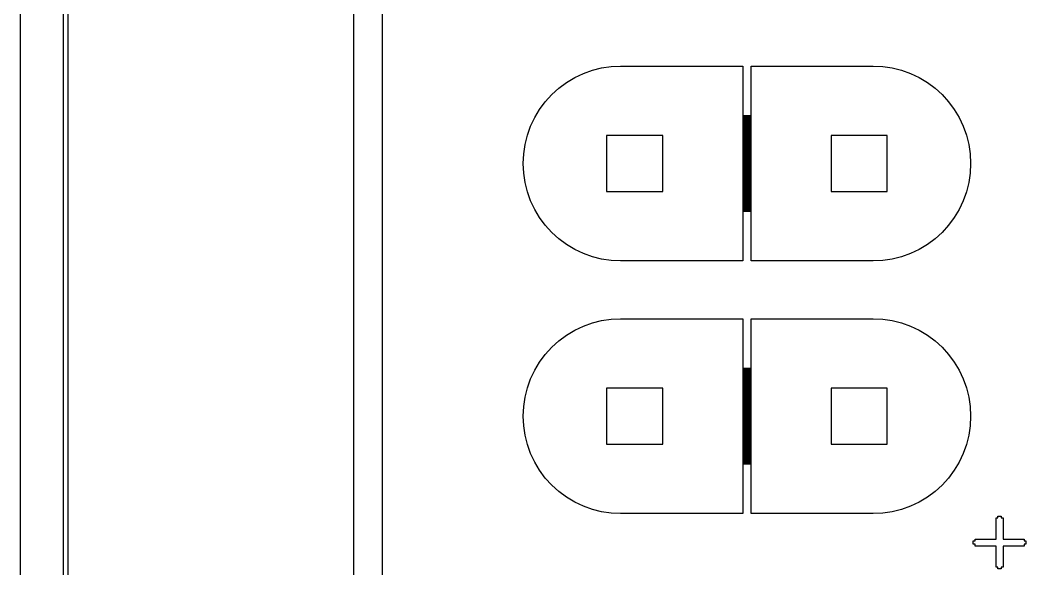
# Model space of a CAD drawing. Extents: x -17 to 130, y -40 to 112.
# Drawn here: x -16.89 to 18.94, y 35.06 to 54.61 of the extents above; entities that cross this region are included whole.
import ezdxf

# ---------------------------------------------------------------- set-up
doc = ezdxf.new("R2010")
doc.units = 0

msp = doc.modelspace()

# ---------------------------------------------------------------- linework, layer by layer
for p, q in [((-5, -4.5), (-5, 76.5)), ((-4, 76), (-4, -4)), ((-16.8921, 64.7463), (-16.8921, 7.25366)), ((-15.3519, 7.25034), (-15.3519, 64.7497)), ((-15.1895, 64.7488), (-15.1895, 7.25121)), ((2.86426, 52.5603), (3.17209, 52.7059)), ((3.17209, 52.7059), (3.49272, 52.8206)), ((3.49272, 52.8206), (3.82304, 52.9033)), ((3.82304, 52.9033), (4.15988, 52.9533)), ((4.15988, 52.9533), (4.5, 52.97)), ((4.5, 52.97), (8.85001, 52.97)), ((8.85001, 52.97), (8.85001, 51.205)), ((9.14999, 51.205), (9.14999, 52.97)), ((9.14999, 52.97), (13.5, 52.97)), ((13.5, 52.97), (13.8401, 52.9533)), ((13.8401, 52.9533), (14.177, 52.9033)), ((14.177, 52.9033), (14.5073, 52.8206)), ((14.5073, 52.8206), (14.8279, 52.7059)), ((14.8279, 52.7059), (15.1357, 52.5603)), ((2.29866, 52.1823), (2.57217, 52.3852)), ((2.57217, 52.3852), (2.86426, 52.5603)), ((15.1357, 52.5603), (15.4278, 52.3852)), ((15.4278, 52.3852), (15.7013, 52.1823)), ((1.81766, 51.7013), (2.04634, 51.9537)), ((2.04634, 51.9537), (2.29866, 52.1823)), ((15.7013, 52.1823), (15.9537, 51.9537)), ((15.9537, 51.9537), (16.1823, 51.7013)), ((1.61481, 51.4278), (1.81766, 51.7013)), ((16.1823, 51.7013), (16.3852, 51.4278)), ((1.43974, 51.1357), (1.61481, 51.4278)), ((16.3852, 51.4278), (16.5603, 51.1357)), ((1.29414, 50.8279), (1.43974, 51.1357)), ((8.85001, 51.205), (9.14999, 51.205)), ((9.14999, 51.195), (8.85001, 51.195)), ((8.85001, 51.195), (8.85001, 51.165)), ((8.85001, 51.165), (9.14999, 51.165)), ((9.14999, 51.155), (8.85001, 51.155)), ((8.85001, 51.155), (8.85001, 51.125)), ((8.85001, 51.125), (9.14999, 51.125)), ((9.14999, 51.115), (8.85001, 51.115)), ((8.85001, 51.115), (8.85001, 51.085)), ((8.85001, 51.085), (9.14999, 51.085)), ((9.14999, 51.075), (8.85001, 51.075)), ((8.85001, 51.075), (8.85001, 51.045)), ((8.85001, 51.045), (9.14999, 51.045)), ((9.14999, 51.035), (8.85001, 51.035)), ((8.85001, 51.035), (8.85001, 51.005)), ((8.85001, 51.005), (9.14999, 51.005)), ((9.14999, 50.995), (8.85001, 50.995)), ((8.85001, 50.995), (8.85001, 50.965)), ((8.85001, 50.965), (9.14999, 50.965)), ((9.14999, 50.955), (8.85001, 50.955)), ((8.85001, 50.955), (8.85001, 50.925)), ((8.85001, 50.925), (9.14999, 50.925)), ((9.14999, 50.915), (8.85001, 50.915)), ((8.85001, 50.915), (8.85001, 50.885)), ((8.85001, 50.885), (9.14999, 50.885)), ((9.14999, 51.165), (9.14999, 51.195)), ((9.14999, 51.125), (9.14999, 51.155)), ((9.14999, 51.085), (9.14999, 51.115)), ((9.14999, 51.045), (9.14999, 51.075)), ((9.14999, 51.005), (9.14999, 51.035)), ((9.14999, 50.965), (9.14999, 50.995)), ((9.14999, 50.925), (9.14999, 50.955)), ((9.14999, 50.885), (9.14999, 50.915)), ((16.5603, 51.1357), (16.7059, 50.8279)), ((1.17943, 50.5073), (1.29414, 50.8279)), ((9.14999, 50.875), (8.85001, 50.875)), ((8.85001, 50.875), (8.85001, 50.845)), ((8.85001, 50.845), (9.14999, 50.845)), ((9.14999, 50.835), (8.85001, 50.835)), ((8.85001, 50.835), (8.85001, 50.805)), ((8.85001, 50.805), (9.14999, 50.805)), ((9.14999, 50.795), (8.85001, 50.795)), ((8.85001, 50.795), (8.85001, 50.765)), ((8.85001, 50.765), (9.14999, 50.765)), ((9.14999, 50.755), (8.85001, 50.755)), ((8.85001, 50.755), (8.85001, 50.725)), ((8.85001, 50.725), (9.14999, 50.725)), ((9.14999, 50.715), (8.85001, 50.715)), ((8.85001, 50.715), (8.85001, 50.685)), ((8.85001, 50.685), (9.14999, 50.685)), ((9.14999, 50.675), (8.85001, 50.675)), ((8.85001, 50.675), (8.85001, 50.645)), ((8.85001, 50.645), (9.14999, 50.645)), ((9.14999, 50.635), (8.85001, 50.635)), ((8.85001, 50.635), (8.85001, 50.605)), ((8.85001, 50.605), (9.14999, 50.605)), ((9.14999, 50.595), (8.85001, 50.595)), ((8.85001, 50.595), (8.85001, 50.565)), ((8.85001, 50.565), (9.14999, 50.565)), ((9.14999, 50.555), (8.85001, 50.555)), ((8.85001, 50.555), (8.85001, 50.525)), ((8.85001, 50.525), (9.14999, 50.525)), ((9.14999, 50.845), (9.14999, 50.875)), ((9.14999, 50.805), (9.14999, 50.835)), ((9.14999, 50.765), (9.14999, 50.795)), ((9.14999, 50.725), (9.14999, 50.755)), ((9.14999, 50.685), (9.14999, 50.715)), ((9.14999, 50.645), (9.14999, 50.675)), ((9.14999, 50.605), (9.14999, 50.635)), ((9.14999, 50.565), (9.14999, 50.595)), ((9.14999, 50.525), (9.14999, 50.555)), ((16.7059, 50.8279), (16.8206, 50.5073)), ((1.04672, 49.8401), (1.09668, 50.177)), ((1.09668, 50.177), (1.17943, 50.5073)), ((6, 50.5), (4, 50.5)), ((4, 50.5), (4, 48.5)), ((6, 48.5), (6, 50.5)), ((9.14999, 50.515), (8.85001, 50.515)), ((8.85001, 50.515), (8.85001, 50.485)), ((8.85001, 50.485), (9.14999, 50.485)), ((9.14999, 50.475), (8.85001, 50.475)), ((8.85001, 50.475), (8.85001, 50.445)), ((8.85001, 50.445), (9.14999, 50.445)), ((9.14999, 50.435), (8.85001, 50.435)), ((8.85001, 50.435), (8.85001, 50.405)), ((8.85001, 50.405), (9.14999, 50.405)), ((9.14999, 50.395), (8.85001, 50.395)), ((8.85001, 50.395), (8.85001, 50.365)), ((8.85001, 50.365), (9.14999, 50.365)), ((9.14999, 50.355), (8.85001, 50.355)), ((8.85001, 50.355), (8.85001, 50.325)), ((8.85001, 50.325), (9.14999, 50.325)), ((9.14999, 50.315), (8.85001, 50.315)), ((8.85001, 50.315), (8.85001, 50.285)), ((8.85001, 50.285), (9.14999, 50.285)), ((9.14999, 50.275), (8.85001, 50.275)), ((8.85001, 50.275), (8.85001, 50.245)), ((8.85001, 50.245), (9.14999, 50.245)), ((9.14999, 50.235), (8.85001, 50.235)), ((8.85001, 50.235), (8.85001, 50.205)), ((8.85001, 50.205), (9.14999, 50.205)), ((9.14999, 50.195), (8.85001, 50.195)), ((8.85001, 50.195), (8.85001, 50.165)), ((8.85001, 50.165), (9.14999, 50.165)), ((9.14999, 50.485), (9.14999, 50.515)), ((9.14999, 50.445), (9.14999, 50.475)), ((9.14999, 50.405), (9.14999, 50.435)), ((9.14999, 50.365), (9.14999, 50.395)), ((9.14999, 50.325), (9.14999, 50.355)), ((9.14999, 50.285), (9.14999, 50.315)), ((9.14999, 50.245), (9.14999, 50.275)), ((9.14999, 50.205), (9.14999, 50.235)), ((9.14999, 50.165), (9.14999, 50.195)), ((14, 50.5), (12, 50.5)), ((12, 50.5), (12, 48.5)), ((14, 48.5), (14, 50.5)), ((16.8206, 50.5073), (16.9033, 50.177)), ((16.9033, 50.177), (16.9533, 49.8401)), ((1.03001, 49.5), (1.04672, 49.8401)), ((9.14999, 50.155), (8.85001, 50.155)), ((8.85001, 50.155), (8.85001, 50.125)), ((8.85001, 50.125), (9.14999, 50.125)), ((9.14999, 50.115), (8.85001, 50.115)), ((8.85001, 50.115), (8.85001, 50.085)), ((8.85001, 50.085), (9.14999, 50.085)), ((9.14999, 50.075), (8.85001, 50.075)), ((8.85001, 50.075), (8.85001, 50.045)), ((8.85001, 50.045), (9.14999, 50.045)), ((9.14999, 50.035), (8.85001, 50.035)), ((8.85001, 50.035), (8.85001, 50.005)), ((8.85001, 50.005), (9.14999, 50.005)), ((9.14999, 49.995), (8.85001, 49.995)), ((8.85001, 49.995), (8.85001, 49.965)), ((8.85001, 49.965), (9.14999, 49.965)), ((9.14999, 49.955), (8.85001, 49.955)), ((8.85001, 49.955), (8.85001, 49.925)), ((8.85001, 49.925), (9.14999, 49.925)), ((9.14999, 49.915), (8.85001, 49.915)), ((8.85001, 49.915), (8.85001, 49.885)), ((8.85001, 49.885), (9.14999, 49.885)), ((9.14999, 49.875), (8.85001, 49.875)), ((8.85001, 49.875), (8.85001, 49.845)), ((8.85001, 49.845), (9.14999, 49.845)), ((9.14999, 49.835), (8.85001, 49.835)), ((8.85001, 49.835), (8.85001, 49.805)), ((8.85001, 49.805), (9.14999, 49.805)), ((9.14999, 50.125), (9.14999, 50.155)), ((9.14999, 50.085), (9.14999, 50.115)), ((9.14999, 50.045), (9.14999, 50.075)), ((9.14999, 50.005), (9.14999, 50.035)), ((9.14999, 49.965), (9.14999, 49.995)), ((9.14999, 49.925), (9.14999, 49.955)), ((9.14999, 49.885), (9.14999, 49.915)), ((9.14999, 49.845), (9.14999, 49.875)), ((9.14999, 49.805), (9.14999, 49.835)), ((16.9533, 49.8401), (16.97, 49.5)), ((1.04672, 49.1599), (1.03001, 49.5)), ((9.14999, 49.795), (8.85001, 49.795)), ((8.85001, 49.795), (8.85001, 49.765)), ((8.85001, 49.765), (9.14999, 49.765)), ((9.14999, 49.755), (8.85001, 49.755)), ((8.85001, 49.755), (8.85001, 49.725)), ((8.85001, 49.725), (9.14999, 49.725)), ((9.14999, 49.715), (8.85001, 49.715)), ((8.85001, 49.715), (8.85001, 49.685)), ((8.85001, 49.685), (9.14999, 49.685)), ((9.14999, 49.675), (8.85001, 49.675)), ((8.85001, 49.675), (8.85001, 49.645)), ((8.85001, 49.645), (9.14999, 49.645)), ((9.14999, 49.635), (8.85001, 49.635)), ((8.85001, 49.635), (8.85001, 49.605)), ((8.85001, 49.605), (9.14999, 49.605)), ((9.14999, 49.595), (8.85001, 49.595)), ((8.85001, 49.595), (8.85001, 49.565)), ((8.85001, 49.565), (9.14999, 49.565)), ((9.14999, 49.555), (8.85001, 49.555)), ((8.85001, 49.555), (8.85001, 49.525)), ((8.85001, 49.525), (9.14999, 49.525)), ((9.14999, 49.515), (8.85001, 49.515)), ((8.85001, 49.515), (8.85001, 49.485)), ((8.85001, 49.485), (9.14999, 49.485)), ((9.14999, 49.475), (8.85001, 49.475)), ((8.85001, 49.475), (8.85001, 49.445)), ((8.85001, 49.445), (9.14999, 49.445)), ((9.14999, 49.765), (9.14999, 49.795)), ((9.14999, 49.725), (9.14999, 49.755)), ((9.14999, 49.685), (9.14999, 49.715)), ((9.14999, 49.645), (9.14999, 49.675)), ((9.14999, 49.605), (9.14999, 49.635)), ((9.14999, 49.565), (9.14999, 49.595)), ((9.14999, 49.525), (9.14999, 49.555)), ((9.14999, 49.485), (9.14999, 49.515)), ((9.14999, 49.445), (9.14999, 49.475)), ((16.97, 49.5), (16.9533, 49.1599)), ((1.09668, 48.823), (1.04672, 49.1599)), ((9.14999, 49.435), (8.85001, 49.435)), ((8.85001, 49.435), (8.85001, 49.405)), ((8.85001, 49.405), (9.14999, 49.405)), ((9.14999, 49.395), (8.85001, 49.395)), ((8.85001, 49.395), (8.85001, 49.365)), ((8.85001, 49.365), (9.14999, 49.365)), ((9.14999, 49.355), (8.85001, 49.355)), ((8.85001, 49.355), (8.85001, 49.325)), ((8.85001, 49.325), (9.14999, 49.325)), ((9.14999, 49.315), (8.85001, 49.315)), ((8.85001, 49.315), (8.85001, 49.285)), ((8.85001, 49.285), (9.14999, 49.285)), ((9.14999, 49.275), (8.85001, 49.275)), ((8.85001, 49.275), (8.85001, 49.245)), ((8.85001, 49.245), (9.14999, 49.245)), ((9.14999, 49.235), (8.85001, 49.235)), ((8.85001, 49.235), (8.85001, 49.205)), ((8.85001, 49.205), (9.14999, 49.205)), ((9.14999, 49.195), (8.85001, 49.195)), ((8.85001, 49.195), (8.85001, 49.165)), ((8.85001, 49.165), (9.14999, 49.165)), ((9.14999, 49.155), (8.85001, 49.155)), ((8.85001, 49.155), (8.85001, 49.125)), ((8.85001, 49.125), (9.14999, 49.125)), ((9.14999, 49.115), (8.85001, 49.115)), ((8.85001, 49.115), (8.85001, 49.085)), ((9.14999, 49.405), (9.14999, 49.435)), ((9.14999, 49.365), (9.14999, 49.395)), ((9.14999, 49.325), (9.14999, 49.355)), ((9.14999, 49.285), (9.14999, 49.315)), ((9.14999, 49.245), (9.14999, 49.275)), ((9.14999, 49.205), (9.14999, 49.235)), ((9.14999, 49.165), (9.14999, 49.195)), ((9.14999, 49.125), (9.14999, 49.155)), ((9.14999, 49.085), (9.14999, 49.115)), ((16.9533, 49.1599), (16.9033, 48.823)), ((1.17943, 48.4927), (1.09668, 48.823)), ((8.85001, 49.085), (9.14999, 49.085)), ((9.14999, 49.075), (8.85001, 49.075)), ((8.85001, 49.075), (8.85001, 49.045)), ((8.85001, 49.045), (9.14999, 49.045)), ((9.14999, 49.035), (8.85001, 49.035)), ((8.85001, 49.035), (8.85001, 49.005)), ((8.85001, 49.005), (9.14999, 49.005)), ((9.14999, 48.995), (8.85001, 48.995)), ((8.85001, 48.995), (8.85001, 48.965)), ((8.85001, 48.965), (9.14999, 48.965)), ((9.14999, 48.955), (8.85001, 48.955)), ((8.85001, 48.955), (8.85001, 48.925)), ((8.85001, 48.925), (9.14999, 48.925)), ((9.14999, 48.915), (8.85001, 48.915)), ((8.85001, 48.915), (8.85001, 48.885)), ((8.85001, 48.885), (9.14999, 48.885)), ((9.14999, 48.875), (8.85001, 48.875)), ((8.85001, 48.875), (8.85001, 48.845)), ((8.85001, 48.845), (9.14999, 48.845)), ((9.14999, 48.835), (8.85001, 48.835)), ((8.85001, 48.835), (8.85001, 48.805)), ((8.85001, 48.805), (9.14999, 48.805)), ((9.14999, 48.795), (8.85001, 48.795)), ((8.85001, 48.795), (8.85001, 48.765)), ((8.85001, 48.765), (9.14999, 48.765)), ((9.14999, 48.755), (8.85001, 48.755)), ((8.85001, 48.755), (8.85001, 48.725)), ((9.14999, 49.045), (9.14999, 49.075)), ((9.14999, 49.005), (9.14999, 49.035)), ((9.14999, 48.965), (9.14999, 48.995)), ((9.14999, 48.925), (9.14999, 48.955)), ((9.14999, 48.885), (9.14999, 48.915)), ((9.14999, 48.845), (9.14999, 48.875)), ((9.14999, 48.805), (9.14999, 48.835)), ((9.14999, 48.765), (9.14999, 48.795)), ((9.14999, 48.725), (9.14999, 48.755)), ((16.9033, 48.823), (16.8206, 48.4927)), ((1.29414, 48.1721), (1.17943, 48.4927)), ((4, 48.5), (6, 48.5)), ((8.85001, 48.725), (9.14999, 48.725)), ((9.14999, 48.715), (8.85001, 48.715)), ((8.85001, 48.715), (8.85001, 48.685)), ((8.85001, 48.685), (9.14999, 48.685)), ((9.14999, 48.675), (8.85001, 48.675)), ((8.85001, 48.675), (8.85001, 48.645)), ((8.85001, 48.645), (9.14999, 48.645)), ((9.14999, 48.635), (8.85001, 48.635)), ((8.85001, 48.635), (8.85001, 48.605)), ((8.85001, 48.605), (9.14999, 48.605)), ((9.14999, 48.595), (8.85001, 48.595)), ((8.85001, 48.595), (8.85001, 48.565)), ((8.85001, 48.565), (9.14999, 48.565)), ((9.14999, 48.555), (8.85001, 48.555)), ((8.85001, 48.555), (8.85001, 48.525)), ((8.85001, 48.525), (9.14999, 48.525)), ((9.14999, 48.515), (8.85001, 48.515)), ((8.85001, 48.515), (8.85001, 48.485)), ((8.85001, 48.485), (9.14999, 48.485)), ((9.14999, 48.475), (8.85001, 48.475)), ((8.85001, 48.475), (8.85001, 48.445)), ((8.85001, 48.445), (9.14999, 48.445)), ((9.14999, 48.435), (8.85001, 48.435)), ((8.85001, 48.435), (8.85001, 48.405)), ((8.85001, 48.405), (9.14999, 48.405)), ((9.14999, 48.395), (8.85001, 48.395)), ((8.85001, 48.395), (8.85001, 48.365)), ((9.14999, 48.685), (9.14999, 48.715)), ((9.14999, 48.645), (9.14999, 48.675)), ((9.14999, 48.605), (9.14999, 48.635)), ((9.14999, 48.565), (9.14999, 48.595)), ((9.14999, 48.525), (9.14999, 48.555)), ((9.14999, 48.485), (9.14999, 48.515)), ((9.14999, 48.445), (9.14999, 48.475)), ((9.14999, 48.405), (9.14999, 48.435)), ((9.14999, 48.365), (9.14999, 48.395)), ((12, 48.5), (14, 48.5)), ((16.8206, 48.4927), (16.7059, 48.1721)), ((1.43974, 47.8643), (1.29414, 48.1721)), ((8.85001, 48.365), (9.14999, 48.365)), ((9.14999, 48.355), (8.85001, 48.355)), ((8.85001, 48.355), (8.85001, 48.325)), ((8.85001, 48.325), (9.14999, 48.325)), ((9.14999, 48.315), (8.85001, 48.315)), ((8.85001, 48.315), (8.85001, 48.285)), ((8.85001, 48.285), (9.14999, 48.285)), ((9.14999, 48.275), (8.85001, 48.275)), ((8.85001, 48.275), (8.85001, 48.245)), ((8.85001, 48.245), (9.14999, 48.245)), ((9.14999, 48.235), (8.85001, 48.235)), ((8.85001, 48.235), (8.85001, 48.205)), ((8.85001, 48.205), (9.14999, 48.205)), ((9.14999, 48.195), (8.85001, 48.195)), ((8.85001, 48.195), (8.85001, 48.165)), ((8.85001, 48.165), (9.14999, 48.165)), ((9.14999, 48.155), (8.85001, 48.155)), ((8.85001, 48.155), (8.85001, 48.125)), ((8.85001, 48.125), (9.14999, 48.125)), ((9.14999, 48.115), (8.85001, 48.115)), ((8.85001, 48.115), (8.85001, 48.085)), ((8.85001, 48.085), (9.14999, 48.085)), ((9.14999, 48.075), (8.85001, 48.075)), ((8.85001, 48.075), (8.85001, 48.045)), ((8.85001, 48.045), (9.14999, 48.045)), ((9.14999, 48.035), (8.85001, 48.035)), ((8.85001, 48.035), (8.85001, 48.005)), ((9.14999, 48.325), (9.14999, 48.355)), ((9.14999, 48.285), (9.14999, 48.315)), ((9.14999, 48.245), (9.14999, 48.275)), ((9.14999, 48.205), (9.14999, 48.235)), ((9.14999, 48.165), (9.14999, 48.195)), ((9.14999, 48.125), (9.14999, 48.155)), ((9.14999, 48.085), (9.14999, 48.115)), ((9.14999, 48.045), (9.14999, 48.075)), ((9.14999, 48.005), (9.14999, 48.035)), ((16.7059, 48.1721), (16.5603, 47.8643)), ((1.61481, 47.5722), (1.43974, 47.8643)), ((8.85001, 48.005), (9.14999, 48.005)), ((9.14999, 47.995), (8.85001, 47.995)), ((8.85001, 47.995), (8.85001, 47.965)), ((8.85001, 47.965), (9.14999, 47.965)), ((9.14999, 47.955), (8.85001, 47.955)), ((8.85001, 47.955), (8.85001, 47.925)), ((8.85001, 47.925), (9.14999, 47.925)), ((9.14999, 47.915), (8.85001, 47.915)), ((8.85001, 47.915), (8.85001, 47.885)), ((8.85001, 47.885), (9.14999, 47.885)), ((9.14999, 47.875), (8.85001, 47.875)), ((8.85001, 47.875), (8.85001, 47.845)), ((8.85001, 47.845), (9.14999, 47.845)), ((9.14999, 47.835), (8.85001, 47.835)), ((8.85001, 47.835), (8.85001, 47.805)), ((8.85001, 47.805), (9.14999, 47.805)), ((9.14999, 47.795), (8.85001, 47.795)), ((8.85001, 47.795), (8.85001, 46.03)), ((9.14999, 47.965), (9.14999, 47.995)), ((9.14999, 47.925), (9.14999, 47.955)), ((9.14999, 47.885), (9.14999, 47.915)), ((9.14999, 47.845), (9.14999, 47.875)), ((9.14999, 47.805), (9.14999, 47.835)), ((9.14999, 46.03), (9.14999, 47.795)), ((16.5603, 47.8643), (16.3852, 47.5722)), ((1.81766, 47.2987), (1.61481, 47.5722)), ((2.04634, 47.0463), (1.81766, 47.2987)), ((16.1823, 47.2987), (15.9537, 47.0463)), ((16.3852, 47.5722), (16.1823, 47.2987)), ((2.29866, 46.8177), (2.04634, 47.0463)), ((15.9537, 47.0463), (15.7013, 46.8177)), ((2.57217, 46.6148), (2.29866, 46.8177)), ((2.86426, 46.4397), (2.57217, 46.6148)), ((15.4278, 46.6148), (15.1357, 46.4397)), ((15.7013, 46.8177), (15.4278, 46.6148)), ((3.17209, 46.2941), (2.86426, 46.4397)), ((3.49272, 46.1794), (3.17209, 46.2941)), ((14.8279, 46.2941), (14.5073, 46.1794)), ((15.1357, 46.4397), (14.8279, 46.2941)), ((3.82304, 46.0967), (3.49272, 46.1794)), ((4.15988, 46.0467), (3.82304, 46.0967)), ((4.5, 46.03), (4.15988, 46.0467)), ((8.85001, 46.03), (4.5, 46.03)), ((13.5, 46.03), (9.14999, 46.03)), ((13.8401, 46.0467), (13.5, 46.03)), ((14.177, 46.0967), (13.8401, 46.0467)), ((14.5073, 46.1794), (14.177, 46.0967)), ((3.17209, 43.7059), (3.49272, 43.8206)), ((3.49272, 43.8206), (3.82304, 43.9033)), ((3.82304, 43.9033), (4.15988, 43.9533)), ((4.15988, 43.9533), (4.5, 43.97)), ((4.5, 43.97), (8.85001, 43.97)), ((8.85001, 43.97), (8.85001, 42.205)), ((9.14999, 42.205), (9.14999, 43.97)), ((9.14999, 43.97), (13.5, 43.97)), ((13.5, 43.97), (13.8401, 43.9533)), ((13.8401, 43.9533), (14.177, 43.9033)), ((14.177, 43.9033), (14.5073, 43.8206)), ((14.5073, 43.8206), (14.8279, 43.7059)), ((2.29866, 43.1823), (2.57217, 43.3852)), ((2.57217, 43.3852), (2.86426, 43.5603)), ((2.86426, 43.5603), (3.17209, 43.7059)), ((14.8279, 43.7059), (15.1357, 43.5603)), ((15.1357, 43.5603), (15.4278, 43.3852)), ((15.4278, 43.3852), (15.7013, 43.1823)), ((2.04634, 42.9537), (2.29866, 43.1823)), ((15.7013, 43.1823), (15.9537, 42.9537)), ((1.61481, 42.4278), (1.81766, 42.7013)), ((1.81766, 42.7013), (2.04634, 42.9537)), ((15.9537, 42.9537), (16.1823, 42.7013)), ((16.1823, 42.7013), (16.3852, 42.4278)), ((1.43974, 42.1357), (1.61481, 42.4278)), ((16.3852, 42.4278), (16.5603, 42.1357)), ((1.29414, 41.8279), (1.43974, 42.1357)), ((8.85001, 42.205), (9.14999, 42.205)), ((9.14999, 42.195), (8.85001, 42.195)), ((8.85001, 42.195), (8.85001, 42.165)), ((8.85001, 42.165), (9.14999, 42.165)), ((9.14999, 42.155), (8.85001, 42.155)), ((8.85001, 42.155), (8.85001, 42.125)), ((8.85001, 42.125), (9.14999, 42.125)), ((9.14999, 42.115), (8.85001, 42.115)), ((8.85001, 42.115), (8.85001, 42.085)), ((8.85001, 42.085), (9.14999, 42.085)), ((9.14999, 42.075), (8.85001, 42.075)), ((8.85001, 42.075), (8.85001, 42.045)), ((8.85001, 42.045), (9.14999, 42.045)), ((9.14999, 42.035), (8.85001, 42.035)), ((8.85001, 42.035), (8.85001, 42.005)), ((8.85001, 42.005), (9.14999, 42.005)), ((9.14999, 41.995), (8.85001, 41.995)), ((8.85001, 41.995), (8.85001, 41.965)), ((8.85001, 41.965), (9.14999, 41.965)), ((9.14999, 41.955), (8.85001, 41.955)), ((8.85001, 41.955), (8.85001, 41.925)), ((8.85001, 41.925), (9.14999, 41.925)), ((9.14999, 42.165), (9.14999, 42.195)), ((9.14999, 42.125), (9.14999, 42.155)), ((9.14999, 42.085), (9.14999, 42.115)), ((9.14999, 42.045), (9.14999, 42.075)), ((9.14999, 42.005), (9.14999, 42.035)), ((9.14999, 41.965), (9.14999, 41.995)), ((9.14999, 41.925), (9.14999, 41.955)), ((16.5603, 42.1357), (16.7059, 41.8279)), ((1.17943, 41.5073), (1.29414, 41.8279)), ((9.14999, 41.915), (8.85001, 41.915)), ((8.85001, 41.915), (8.85001, 41.885)), ((8.85001, 41.885), (9.14999, 41.885)), ((9.14999, 41.875), (8.85001, 41.875)), ((8.85001, 41.875), (8.85001, 41.845)), ((8.85001, 41.845), (9.14999, 41.845)), ((9.14999, 41.835), (8.85001, 41.835)), ((8.85001, 41.835), (8.85001, 41.805)), ((8.85001, 41.805), (9.14999, 41.805)), ((9.14999, 41.795), (8.85001, 41.795)), ((8.85001, 41.795), (8.85001, 41.765)), ((8.85001, 41.765), (9.14999, 41.765)), ((9.14999, 41.755), (8.85001, 41.755)), ((8.85001, 41.755), (8.85001, 41.725)), ((8.85001, 41.725), (9.14999, 41.725)), ((9.14999, 41.715), (8.85001, 41.715)), ((8.85001, 41.715), (8.85001, 41.685)), ((8.85001, 41.685), (9.14999, 41.685)), ((9.14999, 41.675), (8.85001, 41.675)), ((8.85001, 41.675), (8.85001, 41.645)), ((8.85001, 41.645), (9.14999, 41.645)), ((9.14999, 41.635), (8.85001, 41.635)), ((8.85001, 41.635), (8.85001, 41.605)), ((8.85001, 41.605), (9.14999, 41.605)), ((9.14999, 41.595), (8.85001, 41.595)), ((8.85001, 41.595), (8.85001, 41.565)), ((8.85001, 41.565), (9.14999, 41.565)), ((9.14999, 41.885), (9.14999, 41.915)), ((9.14999, 41.845), (9.14999, 41.875)), ((9.14999, 41.805), (9.14999, 41.835)), ((9.14999, 41.765), (9.14999, 41.795)), ((9.14999, 41.725), (9.14999, 41.755)), ((9.14999, 41.685), (9.14999, 41.715)), ((9.14999, 41.645), (9.14999, 41.675)), ((9.14999, 41.605), (9.14999, 41.635)), ((9.14999, 41.565), (9.14999, 41.595)), ((16.7059, 41.8279), (16.8206, 41.5073)), ((1.09668, 41.177), (1.17943, 41.5073)), ((6, 41.5), (4, 41.5)), ((4, 41.5), (4, 39.5)), ((6, 39.5), (6, 41.5)), ((9.14999, 41.555), (8.85001, 41.555)), ((8.85001, 41.555), (8.85001, 41.525)), ((8.85001, 41.525), (9.14999, 41.525)), ((9.14999, 41.515), (8.85001, 41.515)), ((8.85001, 41.515), (8.85001, 41.485)), ((8.85001, 41.485), (9.14999, 41.485)), ((9.14999, 41.475), (8.85001, 41.475)), ((8.85001, 41.475), (8.85001, 41.445)), ((8.85001, 41.445), (9.14999, 41.445)), ((9.14999, 41.435), (8.85001, 41.435)), ((8.85001, 41.435), (8.85001, 41.405)), ((8.85001, 41.405), (9.14999, 41.405)), ((9.14999, 41.395), (8.85001, 41.395)), ((8.85001, 41.395), (8.85001, 41.365)), ((8.85001, 41.365), (9.14999, 41.365)), ((9.14999, 41.355), (8.85001, 41.355)), ((8.85001, 41.355), (8.85001, 41.325)), ((8.85001, 41.325), (9.14999, 41.325)), ((9.14999, 41.315), (8.85001, 41.315)), ((8.85001, 41.315), (8.85001, 41.285)), ((8.85001, 41.285), (9.14999, 41.285)), ((9.14999, 41.275), (8.85001, 41.275)), ((8.85001, 41.275), (8.85001, 41.245)), ((8.85001, 41.245), (9.14999, 41.245)), ((9.14999, 41.235), (8.85001, 41.235)), ((8.85001, 41.235), (8.85001, 41.205)), ((8.85001, 41.205), (9.14999, 41.205)), ((9.14999, 41.525), (9.14999, 41.555)), ((9.14999, 41.485), (9.14999, 41.515)), ((9.14999, 41.445), (9.14999, 41.475)), ((9.14999, 41.405), (9.14999, 41.435)), ((9.14999, 41.365), (9.14999, 41.395)), ((9.14999, 41.325), (9.14999, 41.355)), ((9.14999, 41.285), (9.14999, 41.315)), ((9.14999, 41.245), (9.14999, 41.275)), ((9.14999, 41.205), (9.14999, 41.235)), ((14, 41.5), (12, 41.5)), ((12, 41.5), (12, 39.5)), ((14, 39.5), (14, 41.5)), ((16.8206, 41.5073), (16.9033, 41.177)), ((1.04672, 40.8401), (1.09668, 41.177)), ((9.14999, 41.195), (8.85001, 41.195)), ((8.85001, 41.195), (8.85001, 41.165)), ((8.85001, 41.165), (9.14999, 41.165)), ((9.14999, 41.155), (8.85001, 41.155)), ((8.85001, 41.155), (8.85001, 41.125)), ((8.85001, 41.125), (9.14999, 41.125)), ((9.14999, 41.115), (8.85001, 41.115)), ((8.85001, 41.115), (8.85001, 41.085)), ((8.85001, 41.085), (9.14999, 41.085)), ((9.14999, 41.075), (8.85001, 41.075)), ((8.85001, 41.075), (8.85001, 41.045)), ((8.85001, 41.045), (9.14999, 41.045)), ((9.14999, 41.035), (8.85001, 41.035)), ((8.85001, 41.035), (8.85001, 41.005)), ((8.85001, 41.005), (9.14999, 41.005)), ((9.14999, 40.995), (8.85001, 40.995)), ((8.85001, 40.995), (8.85001, 40.965)), ((8.85001, 40.965), (9.14999, 40.965)), ((9.14999, 40.955), (8.85001, 40.955)), ((8.85001, 40.955), (8.85001, 40.925)), ((8.85001, 40.925), (9.14999, 40.925)), ((9.14999, 40.915), (8.85001, 40.915)), ((8.85001, 40.915), (8.85001, 40.885)), ((8.85001, 40.885), (9.14999, 40.885)), ((9.14999, 40.875), (8.85001, 40.875)), ((8.85001, 40.875), (8.85001, 40.845)), ((9.14999, 41.165), (9.14999, 41.195)), ((9.14999, 41.125), (9.14999, 41.155)), ((9.14999, 41.085), (9.14999, 41.115)), ((9.14999, 41.045), (9.14999, 41.075)), ((9.14999, 41.005), (9.14999, 41.035)), ((9.14999, 40.965), (9.14999, 40.995)), ((9.14999, 40.925), (9.14999, 40.955)), ((9.14999, 40.885), (9.14999, 40.915)), ((9.14999, 40.845), (9.14999, 40.875)), ((16.9033, 41.177), (16.9533, 40.8401)), ((1.03001, 40.5), (1.04672, 40.8401)), ((1.04672, 40.1599), (1.03001, 40.5)), ((8.85001, 40.845), (9.14999, 40.845)), ((9.14999, 40.835), (8.85001, 40.835)), ((8.85001, 40.835), (8.85001, 40.805)), ((8.85001, 40.805), (9.14999, 40.805)), ((9.14999, 40.795), (8.85001, 40.795)), ((8.85001, 40.795), (8.85001, 40.765)), ((8.85001, 40.765), (9.14999, 40.765)), ((9.14999, 40.755), (8.85001, 40.755)), ((8.85001, 40.755), (8.85001, 40.725)), ((8.85001, 40.725), (9.14999, 40.725)), ((9.14999, 40.715), (8.85001, 40.715)), ((8.85001, 40.715), (8.85001, 40.685)), ((8.85001, 40.685), (9.14999, 40.685)), ((9.14999, 40.675), (8.85001, 40.675)), ((8.85001, 40.675), (8.85001, 40.645)), ((8.85001, 40.645), (9.14999, 40.645)), ((9.14999, 40.635), (8.85001, 40.635)), ((8.85001, 40.635), (8.85001, 40.605)), ((8.85001, 40.605), (9.14999, 40.605)), ((9.14999, 40.595), (8.85001, 40.595)), ((8.85001, 40.595), (8.85001, 40.565)), ((8.85001, 40.565), (9.14999, 40.565)), ((9.14999, 40.555), (8.85001, 40.555)), ((8.85001, 40.555), (8.85001, 40.525)), ((8.85001, 40.525), (9.14999, 40.525)), ((9.14999, 40.515), (8.85001, 40.515)), ((8.85001, 40.515), (8.85001, 40.485)), ((9.14999, 40.805), (9.14999, 40.835)), ((9.14999, 40.765), (9.14999, 40.795)), ((9.14999, 40.725), (9.14999, 40.755)), ((9.14999, 40.685), (9.14999, 40.715)), ((9.14999, 40.645), (9.14999, 40.675)), ((9.14999, 40.605), (9.14999, 40.635)), ((9.14999, 40.565), (9.14999, 40.595)), ((9.14999, 40.525), (9.14999, 40.555)), ((9.14999, 40.485), (9.14999, 40.515)), ((16.9533, 40.8401), (16.97, 40.5)), ((16.97, 40.5), (16.9533, 40.1599)), ((1.09668, 39.823), (1.04672, 40.1599)), ((8.85001, 40.485), (9.14999, 40.485)), ((9.14999, 40.475), (8.85001, 40.475)), ((8.85001, 40.475), (8.85001, 40.445)), ((8.85001, 40.445), (9.14999, 40.445)), ((9.14999, 40.435), (8.85001, 40.435)), ((8.85001, 40.435), (8.85001, 40.405)), ((8.85001, 40.405), (9.14999, 40.405)), ((9.14999, 40.395), (8.85001, 40.395)), ((8.85001, 40.395), (8.85001, 40.365)), ((8.85001, 40.365), (9.14999, 40.365)), ((9.14999, 40.355), (8.85001, 40.355)), ((8.85001, 40.355), (8.85001, 40.325)), ((8.85001, 40.325), (9.14999, 40.325)), ((9.14999, 40.315), (8.85001, 40.315)), ((8.85001, 40.315), (8.85001, 40.285)), ((8.85001, 40.285), (9.14999, 40.285)), ((9.14999, 40.275), (8.85001, 40.275)), ((8.85001, 40.275), (8.85001, 40.245)), ((8.85001, 40.245), (9.14999, 40.245)), ((9.14999, 40.235), (8.85001, 40.235)), ((8.85001, 40.235), (8.85001, 40.205)), ((8.85001, 40.205), (9.14999, 40.205)), ((9.14999, 40.195), (8.85001, 40.195)), ((8.85001, 40.195), (8.85001, 40.165)), ((8.85001, 40.165), (9.14999, 40.165)), ((9.14999, 40.155), (8.85001, 40.155)), ((8.85001, 40.155), (8.85001, 40.125)), ((9.14999, 40.445), (9.14999, 40.475)), ((9.14999, 40.405), (9.14999, 40.435)), ((9.14999, 40.365), (9.14999, 40.395)), ((9.14999, 40.325), (9.14999, 40.355)), ((9.14999, 40.285), (9.14999, 40.315)), ((9.14999, 40.245), (9.14999, 40.275)), ((9.14999, 40.205), (9.14999, 40.235)), ((9.14999, 40.165), (9.14999, 40.195)), ((9.14999, 40.125), (9.14999, 40.155)), ((16.9533, 40.1599), (16.9033, 39.823)), ((1.17943, 39.4927), (1.09668, 39.823)), ((8.85001, 40.125), (9.14999, 40.125)), ((9.14999, 40.115), (8.85001, 40.115)), ((8.85001, 40.115), (8.85001, 40.085)), ((8.85001, 40.085), (9.14999, 40.085)), ((9.14999, 40.075), (8.85001, 40.075)), ((8.85001, 40.075), (8.85001, 40.045)), ((8.85001, 40.045), (9.14999, 40.045)), ((9.14999, 40.035), (8.85001, 40.035)), ((8.85001, 40.035), (8.85001, 40.005)), ((8.85001, 40.005), (9.14999, 40.005)), ((9.14999, 39.995), (8.85001, 39.995)), ((8.85001, 39.995), (8.85001, 39.965)), ((8.85001, 39.965), (9.14999, 39.965)), ((9.14999, 39.955), (8.85001, 39.955)), ((8.85001, 39.955), (8.85001, 39.925)), ((8.85001, 39.925), (9.14999, 39.925)), ((9.14999, 39.915), (8.85001, 39.915)), ((8.85001, 39.915), (8.85001, 39.885)), ((8.85001, 39.885), (9.14999, 39.885)), ((9.14999, 39.875), (8.85001, 39.875)), ((8.85001, 39.875), (8.85001, 39.845)), ((8.85001, 39.845), (9.14999, 39.845)), ((9.14999, 39.835), (8.85001, 39.835)), ((8.85001, 39.835), (8.85001, 39.805)), ((8.85001, 39.805), (9.14999, 39.805)), ((9.14999, 39.795), (8.85001, 39.795)), ((8.85001, 39.795), (8.85001, 39.765)), ((9.14999, 40.085), (9.14999, 40.115)), ((9.14999, 40.045), (9.14999, 40.075)), ((9.14999, 40.005), (9.14999, 40.035)), ((9.14999, 39.965), (9.14999, 39.995)), ((9.14999, 39.925), (9.14999, 39.955)), ((9.14999, 39.885), (9.14999, 39.915)), ((9.14999, 39.845), (9.14999, 39.875)), ((9.14999, 39.805), (9.14999, 39.835)), ((9.14999, 39.765), (9.14999, 39.795)), ((16.9033, 39.823), (16.8206, 39.4927)), ((1.29414, 39.1721), (1.17943, 39.4927)), ((4, 39.5), (6, 39.5)), ((8.85001, 39.765), (9.14999, 39.765)), ((9.14999, 39.755), (8.85001, 39.755)), ((8.85001, 39.755), (8.85001, 39.725)), ((8.85001, 39.725), (9.14999, 39.725)), ((9.14999, 39.715), (8.85001, 39.715)), ((8.85001, 39.715), (8.85001, 39.685)), ((8.85001, 39.685), (9.14999, 39.685)), ((9.14999, 39.675), (8.85001, 39.675)), ((8.85001, 39.675), (8.85001, 39.645)), ((8.85001, 39.645), (9.14999, 39.645)), ((9.14999, 39.635), (8.85001, 39.635)), ((8.85001, 39.635), (8.85001, 39.605)), ((8.85001, 39.605), (9.14999, 39.605)), ((9.14999, 39.595), (8.85001, 39.595)), ((8.85001, 39.595), (8.85001, 39.565)), ((8.85001, 39.565), (9.14999, 39.565)), ((9.14999, 39.555), (8.85001, 39.555)), ((8.85001, 39.555), (8.85001, 39.525)), ((8.85001, 39.525), (9.14999, 39.525)), ((9.14999, 39.515), (8.85001, 39.515)), ((8.85001, 39.515), (8.85001, 39.485)), ((8.85001, 39.485), (9.14999, 39.485)), ((9.14999, 39.475), (8.85001, 39.475)), ((8.85001, 39.475), (8.85001, 39.445)), ((8.85001, 39.445), (9.14999, 39.445)), ((9.14999, 39.435), (8.85001, 39.435)), ((8.85001, 39.435), (8.85001, 39.405)), ((9.14999, 39.725), (9.14999, 39.755)), ((9.14999, 39.685), (9.14999, 39.715)), ((9.14999, 39.645), (9.14999, 39.675)), ((9.14999, 39.605), (9.14999, 39.635)), ((9.14999, 39.565), (9.14999, 39.595)), ((9.14999, 39.525), (9.14999, 39.555)), ((9.14999, 39.485), (9.14999, 39.515)), ((9.14999, 39.445), (9.14999, 39.475)), ((9.14999, 39.405), (9.14999, 39.435)), ((12, 39.5), (14, 39.5)), ((16.8206, 39.4927), (16.7059, 39.1721)), ((1.43974, 38.8643), (1.29414, 39.1721)), ((8.85001, 39.405), (9.14999, 39.405)), ((9.14999, 39.395), (8.85001, 39.395)), ((8.85001, 39.395), (8.85001, 39.365)), ((8.85001, 39.365), (9.14999, 39.365)), ((9.14999, 39.355), (8.85001, 39.355)), ((8.85001, 39.355), (8.85001, 39.325)), ((8.85001, 39.325), (9.14999, 39.325)), ((9.14999, 39.315), (8.85001, 39.315)), ((8.85001, 39.315), (8.85001, 39.285)), ((8.85001, 39.285), (9.14999, 39.285)), ((9.14999, 39.275), (8.85001, 39.275)), ((8.85001, 39.275), (8.85001, 39.245)), ((8.85001, 39.245), (9.14999, 39.245)), ((9.14999, 39.235), (8.85001, 39.235)), ((8.85001, 39.235), (8.85001, 39.205)), ((8.85001, 39.205), (9.14999, 39.205)), ((9.14999, 39.195), (8.85001, 39.195)), ((8.85001, 39.195), (8.85001, 39.165)), ((8.85001, 39.165), (9.14999, 39.165)), ((9.14999, 39.155), (8.85001, 39.155)), ((8.85001, 39.155), (8.85001, 39.125)), ((8.85001, 39.125), (9.14999, 39.125)), ((9.14999, 39.115), (8.85001, 39.115)), ((8.85001, 39.115), (8.85001, 39.085)), ((8.85001, 39.085), (9.14999, 39.085)), ((9.14999, 39.075), (8.85001, 39.075)), ((8.85001, 39.075), (8.85001, 39.045)), ((9.14999, 39.365), (9.14999, 39.395)), ((9.14999, 39.325), (9.14999, 39.355)), ((9.14999, 39.285), (9.14999, 39.315)), ((9.14999, 39.245), (9.14999, 39.275)), ((9.14999, 39.205), (9.14999, 39.235)), ((9.14999, 39.165), (9.14999, 39.195)), ((9.14999, 39.125), (9.14999, 39.155)), ((9.14999, 39.085), (9.14999, 39.115)), ((9.14999, 39.045), (9.14999, 39.075)), ((16.7059, 39.1721), (16.5603, 38.8643)), ((1.61481, 38.5722), (1.43974, 38.8643)), ((8.85001, 39.045), (9.14999, 39.045)), ((9.14999, 39.035), (8.85001, 39.035)), ((8.85001, 39.035), (8.85001, 39.005)), ((8.85001, 39.005), (9.14999, 39.005)), ((9.14999, 38.995), (8.85001, 38.995)), ((8.85001, 38.995), (8.85001, 38.965)), ((8.85001, 38.965), (9.14999, 38.965)), ((9.14999, 38.955), (8.85001, 38.955)), ((8.85001, 38.955), (8.85001, 38.925)), ((8.85001, 38.925), (9.14999, 38.925)), ((9.14999, 38.915), (8.85001, 38.915)), ((8.85001, 38.915), (8.85001, 38.885)), ((8.85001, 38.885), (9.14999, 38.885)), ((9.14999, 38.875), (8.85001, 38.875)), ((8.85001, 38.875), (8.85001, 38.845)), ((8.85001, 38.845), (9.14999, 38.845)), ((9.14999, 38.835), (8.85001, 38.835)), ((8.85001, 38.835), (8.85001, 38.805)), ((8.85001, 38.805), (9.14999, 38.805)), ((9.14999, 38.795), (8.85001, 38.795)), ((8.85001, 38.795), (8.85001, 37.03)), ((9.14999, 39.005), (9.14999, 39.035)), ((9.14999, 38.965), (9.14999, 38.995)), ((9.14999, 38.925), (9.14999, 38.955)), ((9.14999, 38.885), (9.14999, 38.915)), ((9.14999, 38.845), (9.14999, 38.875)), ((9.14999, 38.805), (9.14999, 38.835)), ((9.14999, 37.03), (9.14999, 38.795)), ((16.5603, 38.8643), (16.3852, 38.5722)), ((1.81766, 38.2987), (1.61481, 38.5722)), ((16.3852, 38.5722), (16.1823, 38.2987)), ((2.04634, 38.0463), (1.81766, 38.2987)), ((2.29866, 37.8177), (2.04634, 38.0463)), ((15.9537, 38.0463), (15.7013, 37.8177)), ((16.1823, 38.2987), (15.9537, 38.0463)), ((2.57217, 37.6148), (2.29866, 37.8177)), ((15.7013, 37.8177), (15.4278, 37.6148)), ((2.86426, 37.4397), (2.57217, 37.6148)), ((3.17209, 37.2941), (2.86426, 37.4397)), ((3.49272, 37.1794), (3.17209, 37.2941)), ((14.8279, 37.2941), (14.5073, 37.1794)), ((15.1357, 37.4397), (14.8279, 37.2941)), ((15.4278, 37.6148), (15.1357, 37.4397)), ((3.82304, 37.0967), (3.49272, 37.1794)), ((4.15988, 37.0467), (3.82304, 37.0967)), ((4.5, 37.03), (4.15988, 37.0467)), ((8.85001, 37.03), (4.5, 37.03)), ((13.5, 37.03), (9.14999, 37.03)), ((13.8401, 37.0467), (13.5, 37.03)), ((14.177, 37.0967), (13.8401, 37.0467)), ((14.5073, 37.1794), (14.177, 37.0967)), ((17.9375, 36.875), (17.9375, 36.9375)), ((17.9375, 36.9375), (18.0625, 36.9375)), ((18.0625, 36.9375), (18.0625, 36.875)), ((17.875, 36.125), (17.875, 36.875)), ((17.875, 36.875), (17.9375, 36.875)), ((18.0625, 36.875), (18.125, 36.875)), ((18.125, 36.875), (18.125, 36.125)), ((17.0625, 35.9375), (17.0625, 36.0625)), ((17.0625, 36.0625), (17.125, 36.0625)), ((17.125, 35.9375), (17.0625, 35.9375)), ((17.125, 36.0625), (17.125, 36.125)), ((17.125, 36.125), (17.875, 36.125)), ((17.125, 35.875), (17.125, 35.9375)), ((17.875, 35.875), (17.125, 35.875)), ((17.875, 35.125), (17.875, 35.875)), ((18.125, 36.125), (18.875, 36.125)), ((18.875, 35.875), (18.125, 35.875)), ((18.125, 35.875), (18.125, 35.125)), ((18.875, 36.125), (18.875, 36.0625)), ((18.875, 36.0625), (18.9375, 36.0625)), ((18.9375, 35.9375), (18.875, 35.9375)), ((18.875, 35.9375), (18.875, 35.875)), ((18.9375, 36.0625), (18.9375, 35.9375)), ((17.9375, 35.125), (17.875, 35.125)), ((17.9375, 35.0625), (17.9375, 35.125)), ((18.125, 35.125), (18.0625, 35.125)), ((18.0625, 35.125), (18.0625, 35.0625)), ((18.0625, 35.0625), (17.9375, 35.0625))]:
    msp.add_line(p, q)

doc.saveas('drawing.dxf')
